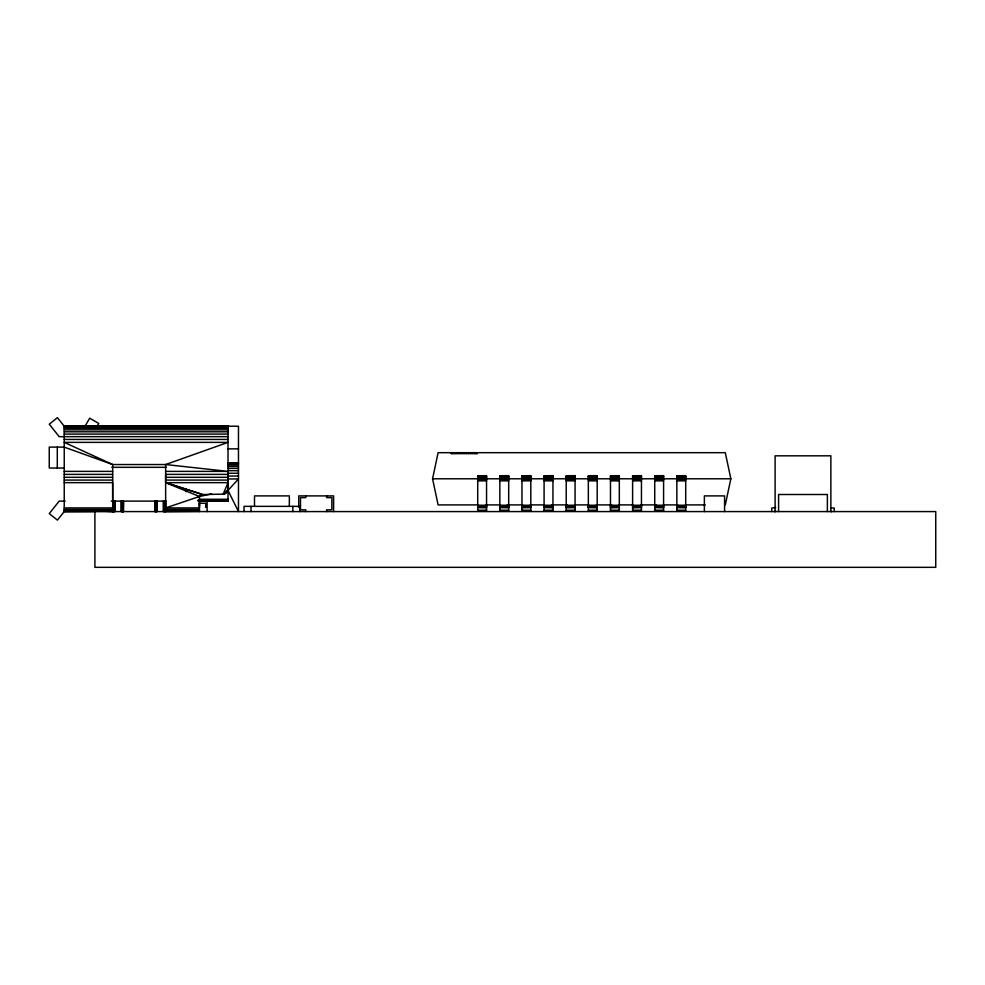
<?xml version="1.0" encoding="UTF-8"?>
<svg xmlns="http://www.w3.org/2000/svg" width="985" height="985" viewBox="0 0 985 985"><rect width="100%" height="100%" fill="white"/><g stroke="black" fill="none" stroke-linecap="round" stroke-linejoin="round"><path stroke-width="1.48" d="M112.807 511.584L112.807 501.119M112.98 511.584L112.98 501.119M113.201 511.584L113.201 501.119M113.484 511.584L113.484 501.119M113.817 511.584L113.817 501.119M114.198 511.584L114.198 501.119M114.592 511.584L114.592 501.119M115.023 511.584L115.023 501.119M154.83 511.584L154.977 501.119M155.137 511.584L155.137 501.119M155.371 511.584L155.371 501.119M155.655 511.584L155.655 501.119M155.987 511.584L155.987 501.119M156.356 511.584L156.356 501.119M156.763 511.584L156.763 501.119M157.181 511.584L157.181 501.119M165.64 471.384L228.015 471.384L165.64 464.538L112.672 464.538L64.234 442.376L228.015 442.376L165.64 464.538L165.64 482.65L228.015 482.65C228.791 486.59 228.606 493.744 223.201 494.138L200.768 494.568L199.475 496.502L199.438 507.915L165.64 507.915L165.64 474.992M199.438 505.97L199.45 503.261L205.717 503.212L205.717 507.398M228.015 474.992L227.954 489.742L223.201 494.138L228.015 482.65M478.045 504.899L438.116 504.899L432.563 478.784L438.116 452.681L725.292 452.681L730.845 478.784L725.292 504.899M97.121 426.209L98.734 423.415L89.684 418.194L85.055 426.209L64.234 426.443L228.015 426.443L203.624 426.209M775.688 507.472L771.735 508.1L771.735 511.584M225.861 493.153L223.607 494.088M165.64 507.915L199.475 496.502L165.64 482.65L202.011 494.162M201.371 494.298L165.64 482.65M774.345 511.584L775.823 511.375M198.145 496.76L211.59 493.904M85.092 426.308L64.234 426.443L228.015 426.443L193.171 426.209M97.022 426.222L100.002 426.209M102.366 426.209L64.234 426.443L103.08 426.209M94.511 511.437L64.234 511.584L57.425 520.117L49.25 513.591L59.198 501.119L65.207 501.119M106.614 511.375L112.709 511.584L112.672 482.65L64.234 482.65M228.015 436.663L59.198 436.663L49.25 424.19L57.425 417.665L64.234 426.209L238.469 426.209L238.469 511.584L228.015 490.419L238.469 478.956L228.015 478.956M64.234 427.145L228.015 427.145M64.234 428.29L228.015 428.29M64.234 429.866L228.015 429.866M64.234 431.812L228.015 431.812M64.234 434.102L228.015 434.102M64.234 439.445L228.015 439.445M228.015 448.852L238.469 448.852M451.179 453.556L477.319 453.556L477.319 452.681M228.015 462.79L238.469 462.79M228.015 463.024L238.469 463.024M228.015 463.726L238.469 463.726M228.015 464.883L238.469 464.883M228.015 466.459L238.469 466.459M111.834 467.321L166.465 467.321M64.234 468.023L49.25 468.023L49.25 447.116L64.234 447.116L112.672 464.538L112.672 501.119M228.015 468.404L238.469 468.404M228.015 470.695L238.469 470.695M64.234 471.384L112.672 471.384M228.015 473.256L238.469 473.256M64.234 474.376L112.672 474.376M165.64 474.376L228.015 474.376M228.015 476.038L238.469 476.038M477.713 476.026L486.553 476.026M499.838 476.026L508.691 476.026M521.964 476.026L530.817 476.026M544.089 476.026L552.942 476.026M566.215 476.026L575.068 476.026M588.34 476.026L597.193 476.026M610.478 476.026L619.319 476.026M632.604 476.026L641.457 476.026M654.729 476.026L663.582 476.026M676.855 476.026L685.708 476.026M477.713 476.494L486.553 476.494M499.838 476.494L508.691 476.494M521.964 476.494L530.817 476.494M544.089 476.494L552.942 476.494M566.215 476.494L575.068 476.494M588.34 476.494L597.193 476.494M610.478 476.494L619.319 476.494M632.604 476.494L641.457 476.494M654.729 476.494L663.582 476.494M676.855 476.494L685.708 476.494M477.713 477.122L486.553 477.122M499.838 477.122L508.691 477.122M521.964 477.122L530.817 477.122M544.089 477.122L552.942 477.122M566.215 477.122L575.068 477.122M588.34 477.122L597.193 477.122M610.478 477.122L619.319 477.122M632.604 477.122L641.457 477.122M654.729 477.122L663.582 477.122M676.855 477.122L685.708 477.122M64.234 477.306L112.672 477.306M165.64 477.306L228.015 477.306M477.713 477.897L486.553 477.897M499.838 477.897L508.691 477.897M521.964 477.897L530.817 477.897M544.089 477.897L552.942 477.897M566.215 477.897L575.068 477.897M588.34 477.897L597.193 477.897M610.478 477.897L619.319 477.897M632.604 477.897L641.457 477.897M654.729 477.897L663.582 477.897M676.855 477.897L685.708 477.897M432.563 478.784L587.86 478.784M588.34 478.784L730.845 478.784M477.713 479.781L486.553 479.781M499.838 479.781L508.691 479.781M521.964 479.781L530.817 479.781M544.089 479.781L552.942 479.781M566.215 479.781L575.068 479.781M588.34 479.781L597.193 479.781M610.478 479.781L619.319 479.781M632.604 479.781L641.457 479.781M654.729 479.781L663.582 479.781M676.855 479.781L685.708 479.781M64.234 480.077L112.672 480.077M165.64 480.077L228.015 480.077M477.713 480.84L486.553 480.84M499.838 480.84L508.691 480.84M521.964 480.84L530.817 480.84M544.089 480.84L552.942 480.84M566.215 480.84L575.068 480.84M588.34 480.84L597.193 480.84M610.478 480.84L619.319 480.84M632.604 480.84L641.457 480.84M654.729 480.84L663.582 480.84M676.855 480.84L685.708 480.84M199.635 499.284L228.015 499.284M198.145 499.998L228.015 499.998M198.145 500.528L228.015 500.528M111.342 501.119L166.096 501.119M485.728 504.899L499.543 504.899M507.226 504.899L522.579 504.899M530.262 504.899L544.077 504.899M551.76 504.899L567.114 504.899M574.797 504.899L588.624 504.899M596.294 504.899L611.66 504.899M619.331 504.899L633.158 504.899M640.829 504.899L656.195 504.899M663.865 504.899L677.692 504.899M685.363 504.899L705.334 504.899M477.713 505.256L486.553 505.256M499.838 505.256L508.691 505.256M521.964 505.256L530.817 505.256M544.089 505.256L552.942 505.256M566.215 505.256L575.068 505.256M588.34 505.256L597.193 505.256M610.478 505.256L619.319 505.256M632.604 505.256L641.457 505.256M654.729 505.256L663.582 505.256M676.855 505.256L685.708 505.256M477.713 505.736L486.553 505.736M499.838 505.736L508.691 505.736M521.964 505.736L530.817 505.736M544.089 505.736L552.942 505.736M566.215 505.736L575.068 505.736M588.34 505.736L597.193 505.736M610.478 505.736L619.319 505.736M632.604 505.736L641.457 505.736M654.729 505.736L663.582 505.736M676.855 505.736L685.708 505.736M477.713 506.204L486.553 506.204M499.838 506.204L508.691 506.204M521.964 506.204L530.817 506.204M544.089 506.204L552.942 506.204M566.215 506.204L575.068 506.204M588.34 506.204L597.193 506.204M610.478 506.204L619.319 506.204M632.604 506.204L641.457 506.204M654.729 506.204L663.582 506.204M676.855 506.204L685.708 506.204M477.713 506.622L486.553 506.622M499.838 506.622L508.691 506.622M521.964 506.622L530.817 506.622M544.089 506.622L552.942 506.622M566.215 506.622L575.068 506.622M588.34 506.622L597.193 506.622M610.478 506.622L619.319 506.622M632.604 506.622L641.457 506.622M654.729 506.622L663.582 506.622M676.855 506.622L685.708 506.622M477.713 506.992L486.553 506.992M499.838 506.992L508.691 506.992M521.964 506.992L530.817 506.992M544.089 506.992L552.942 506.992M566.215 506.992L575.068 506.992M588.34 506.992L597.193 506.992M610.478 506.992L619.319 506.992M632.604 506.992L641.457 506.992M654.729 506.992L663.582 506.992M676.855 506.992L685.708 506.992M477.713 507.312L486.553 507.312M499.838 507.312L508.691 507.312M521.964 507.312L530.817 507.312M544.089 507.312L552.942 507.312M566.215 507.312L575.068 507.312M588.34 507.312L597.193 507.312M610.478 507.312L619.319 507.312M632.604 507.312L641.457 507.312M654.729 507.312L663.582 507.312M676.855 507.312L685.708 507.312M477.713 507.57L486.553 507.755M499.838 507.57L508.691 507.755M521.964 507.755L530.817 507.57M544.089 507.57L552.942 507.755M566.215 507.755L575.068 507.57M588.34 507.57L597.193 507.755M610.478 507.755L619.319 507.57M632.604 507.755L641.457 507.57M654.729 507.57L663.582 507.755M676.855 507.57L685.708 507.755M64.234 507.915L112.672 507.915L112.672 511.338L64.234 511.338M64.234 509.491L112.672 509.491M165.64 509.491L199.438 509.491M477.713 510.218L486.553 510.218M499.838 510.218L508.691 510.218M521.964 510.218L530.817 510.218M544.089 510.218L552.942 510.218M566.215 510.218L575.068 510.218M588.34 510.218L597.193 510.218M610.478 510.218L619.319 510.218M632.604 510.218L641.457 510.218M654.729 510.218L663.582 510.218M676.855 510.218L685.708 510.218M64.234 510.636L112.672 510.636M165.64 510.636L199.438 510.636M199.438 511.338L165.603 511.584L165.64 501.119M150.311 426.209L228.015 426.443M830.872 511.523L831.623 511.584M830.749 507.866L834.233 508.1L834.233 511.584M830.86 511.584L830.86 455.821L775.109 455.821L775.109 511.584M827.375 511.584L827.375 494.507L778.593 494.507L778.593 511.584M724.578 511.584L724.578 495.898L704.374 495.898L704.374 511.584M685.708 510.759L685.708 475.656L676.855 475.755L676.855 510.759M663.582 510.759L663.582 475.656L654.729 475.755L654.729 510.759M641.457 510.759L641.457 475.656L632.604 475.755L632.604 510.759M619.319 510.759L619.319 475.656L610.478 475.755L610.478 510.759M597.193 510.759L597.193 475.656L588.34 475.755L588.34 510.759M575.068 510.759L575.068 475.656L566.215 475.755L566.215 510.759M552.942 510.759L552.942 475.656L544.089 475.755L544.089 510.759M530.817 510.759L530.817 475.656L521.964 475.755L521.964 510.759M508.691 510.759L508.691 475.656L499.838 475.755L499.838 510.759M486.553 510.759L486.553 475.656L477.713 475.755L477.713 510.759M477.122 452.681L477.122 453.556M476.531 452.681L476.531 453.556M475.57 452.681L475.57 453.556M474.265 452.681L474.265 453.556M472.652 452.681L472.652 453.556M470.781 452.681L470.781 453.556M468.725 452.681L468.725 453.556M466.521 452.681L466.521 453.556M464.255 452.681L464.255 453.556M461.977 452.681L461.977 453.556M459.786 452.681L459.786 453.556M457.717 452.681L457.717 453.556M455.858 452.681L455.858 453.556M454.245 452.681L454.245 453.556M452.94 452.681L452.94 453.556M451.967 452.681L451.967 453.556M451.389 452.681L451.389 453.556M333.595 511.584L333.595 495.898L298.75 495.898L298.75 507.3M326.626 495.898L326.626 497.634L331.859 497.634L331.859 509.836L326.626 509.836L326.626 511.584M305.719 495.898L305.719 497.634L300.499 497.634L300.499 509.836L305.719 509.836L305.719 511.584M299.797 511.584L299.797 506.352L244.046 506.352L244.046 511.584M292.828 506.352L292.828 511.584M289.344 506.352L289.344 495.898L254.499 495.898L254.499 506.352M251.015 506.352L251.015 511.584M228.015 426.209L228.015 501.119L207.109 501.119L207.109 511.584M199.438 501.119L199.438 511.584M186.202 488.622L186.202 491.675M165.332 501.119L165.505 511.584M165.111 501.119L165.111 511.584M164.827 501.119L164.827 511.584M164.483 501.119L164.483 511.584M164.113 501.119L164.113 511.584M163.707 501.119L163.707 511.584M163.288 501.119L163.288 511.584M123.47 511.584L123.47 501.119L123.334 511.584M123.174 501.119L123.174 511.584M122.94 501.119L122.94 511.584M122.657 501.119L122.657 511.584M122.325 501.119L122.325 511.584M121.955 501.119L121.955 511.584M121.549 501.119L121.549 511.584M121.118 501.119L121.118 511.584M94.905 511.584L94.905 567.335L935.75 567.335L935.75 511.584L64.234 511.584L64.234 426.209M57.29 447.116L57.29 468.023M228.015 500.946L198.145 500.848L228.015 500.946"/></g></svg>
